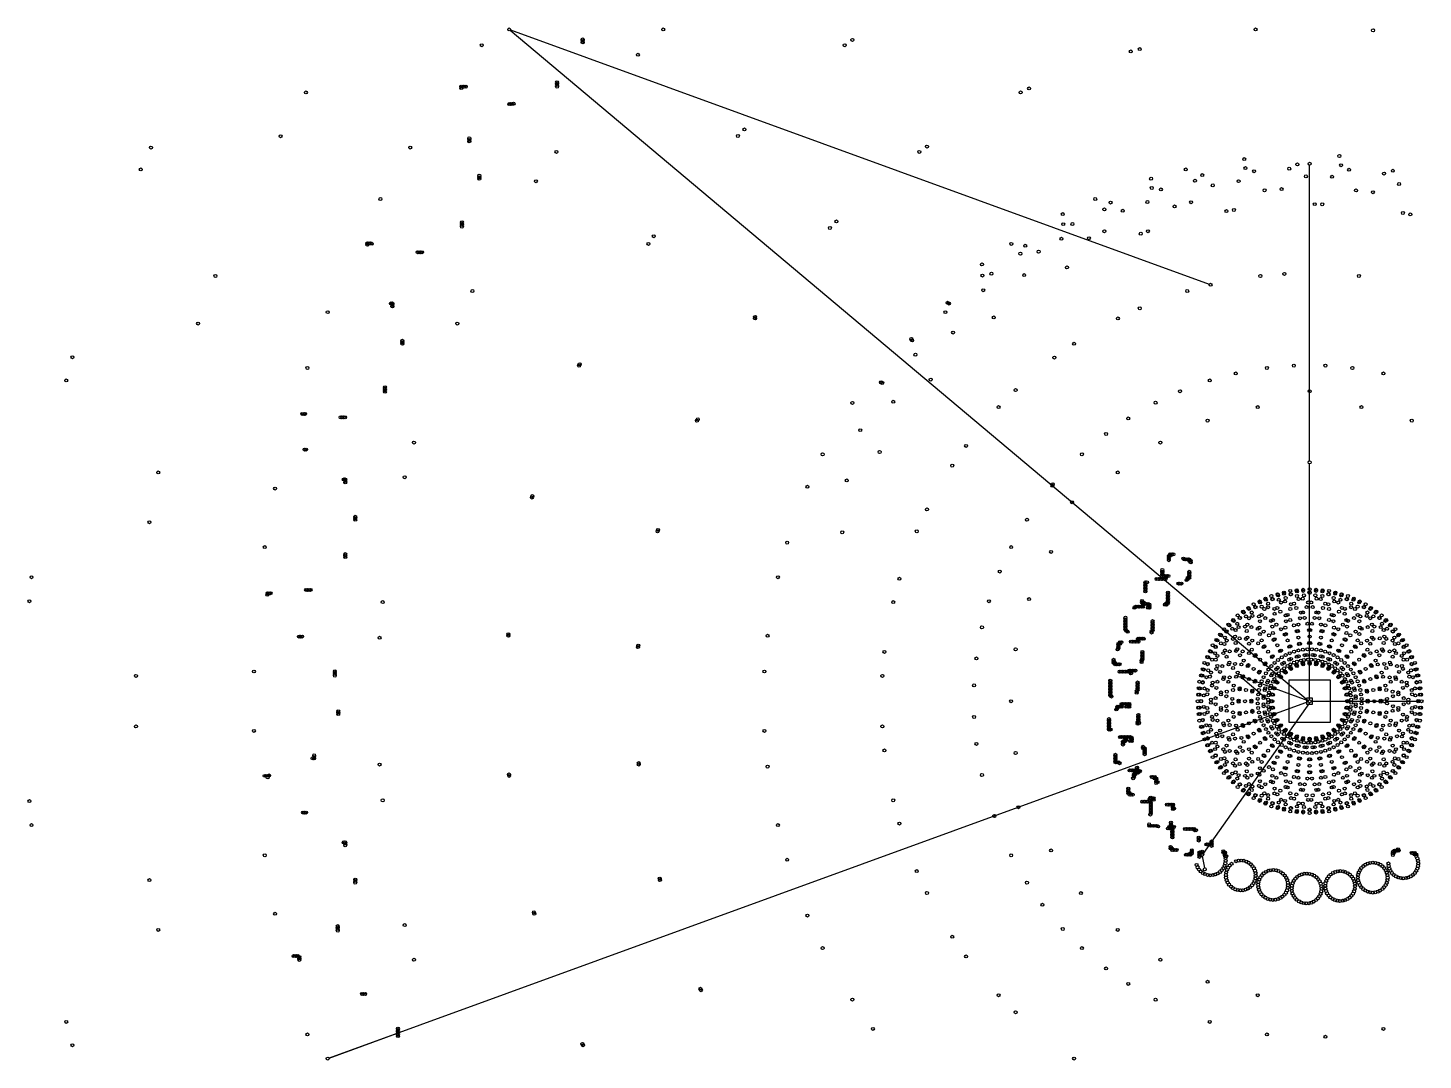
# Model space of a CAD drawing. Header units: millimetres. Extents: x -859 to 784, y -859 to 859.
# Drawn here: x -859 to 76, y -240 to 451 of the extents above; entities that cross this region are included whole.
import ezdxf

# ---------------------------------------------------------------- set-up
doc = ezdxf.new("R2010")
doc.units = ezdxf.units.MM
doc.layers.add('Robot', color=1, linetype='Continuous', lineweight=30)
doc.layers.add('WorkingSpace', color=5, linetype='Continuous')

msp = doc.modelspace()

# ---------------------------------------------------------------- linework, layer by layer
at = {"layer": 'Robot'}
for p, q in [((-0.94, 0.34), (-535.47, 449.31)), ((-535.29, 449.61), (-67.32, 279.28)), ((0, 161), (0, 359)), ((0, 1), (0, 159)), ((-46.22, 16.46), (-28.6, 1.67)), ((-0.94, 0.34), (-46.04, 16.76)), ((1, 0), (49, 0)), ((51, 0), (74, 0)), ((-0.94, -0.34), (-656.85, -239.07)), ((0, -1), (-71.41, -101.99)), ((-71.98, -103.8), (-70.42, -111.67)), ((-656.85, -239.07), (-611.74, -222.66))]:
    msp.add_line(p, q, dxfattribs=at)
for points in [[(14, 14), (-14, 14), (-14, -14), (14, -14)], [(14, 14), (-14, 14), (-14, -14), (14, -14)], [(2, 2), (-2, 2), (-2, -2), (2, -2)], [(2, 2), (-2, 2), (-2, -2), (2, -2)], [(2, 2), (-2, 2), (-2, -2), (2, -2)], [(2, 2), (-2, 2), (-2, -2), (2, -2)]]:
    msp.add_lwpolyline(points, close=True, dxfattribs=at)
for centre in [(-536.23, 449.95), (0, 360), (-66.38, 278.94), (0, 160), (-46.98, 17.1), (-27.83, 1.03), (0, 0), (0, 0), (0, 0), (0, 0), (0, 0), (0, 0), (50, 0), (75, 0), (-71.98, -102.8), (-70.25, -112.65), (-610.8, -222.31), (-657.78, -239.41)]:
    msp.add_circle(centre, 1, dxfattribs=at)
at = {"layer": 'WorkingSpace'}
for centre in [(-433.01, 450), (-36.23, 449.95), (42.45, 449.41), (-554.57, 439.37), (-486.99, 443.27), (-486.99, 442.27), (-486.99, 441.27), (-311.46, 439.37), (-306.34, 442.95), (-450, 433.01), (-119.85, 435.21), (-113.81, 436.82), (-568.37, 411.65), (-568.37, 410.65), (-567.37, 411.65), (-566.37, 411.65), (-565.37, 411.65), (-504.09, 414.65), (-504.09, 413.65), (-504.09, 412.65), (-504.09, 411.65), (-187.94, 410.42), (-672.43, 407.78), (-193.6, 407.78), (-536.23, 399.95), (-535.23, 399.95), (-534.23, 399.95), (-533.27, 400.23), (-378.61, 383.02), (-689.37, 378.45), (-562.92, 377), (-562.92, 376), (-562.92, 375), (-383.02, 378.61), (-776.19, 370.85), (-602.54, 370.85), (-504.58, 367.97), (-261.47, 367.97), (-256.35, 371.55), (19.89, 365.22), (-783.01, 356.22), (-83.01, 356.22), (-43.83, 363.13), (-43.01, 357.08), (-37.19, 355.02), (-13.71, 356.69), (-8.24, 359.57), (21.07, 359.04), (26.44, 355.98), (55.73, 355.32), (-556.22, 352), (-556.22, 351), (-556.22, 350), (-518.36, 348.29), (-106.22, 350), (-76.83, 348.59), (-71.95, 352.39), (-64.88, 345.53), (-47.56, 348.34), (-2.5, 351.56), (15.04, 351.25), (49.84, 353.46), (59.96, 346.42), (-622.44, 336.39), (-143.61, 336.39), (-105.73, 343.77), (-99.63, 342.77), (-30.18, 342.22), (-18.83, 343.03), (31.07, 342.14), (42.37, 340.93), (-165.38, 326.24), (-137.5, 329.41), (-133.38, 334.02), (-125.2, 328.53), (-108.65, 334.36), (-90.46, 331.43), (-79.44, 334.24), (-55.74, 328.25), (-50.77, 329.05), (3.43, 332.93), (8.46, 332.84), (62.48, 327.03), (-567.92, 320.86), (-567.92, 319.86), (-567.92, 318.86), (-567.92, 317.86), (-321.39, 316.98), (-316.98, 321.39), (-165.09, 319.53), (-158.91, 319.64), (67.42, 326.05), (-439.37, 311.46), (-166.29, 309.76), (-147.87, 310.1), (-137.52, 314.82), (-113.14, 313.14), (-108.39, 314.81), (-631.22, 306.7), (-631.22, 305.7), (-630.22, 306.7), (-629.22, 306.7), (-628.26, 306.42), (-597.54, 300.76), (-596.54, 300.76), (-595.54, 300.76), (-594.54, 300.76), (-442.95, 306.34), (-199.84, 306.34), (-193.8, 299.77), (-190.56, 305.03), (-181.54, 301.08), (-219.52, 292.56), (-162.56, 290.56), (-733.02, 284.82), (-219.2, 285.14), (-213.14, 286.34), (-191.24, 285.4), (-33.02, 284.82), (-16.94, 286.23), (33.02, 284.82), (-560.81, 274.76), (-218.65, 275.31), (-81.98, 274.76), (-66.38, 278.94), (-615.48, 266.41), (-614.48, 266.41), (-614.48, 265.41), (-614.48, 264.41), (-242.54, 266.88), (-241.69, 266.35), (-113.81, 263.18), (-744.61, 252.99), (-657.78, 260.59), (-570.96, 252.99), (-371.55, 257.35), (-371.55, 256.35), (-243.95, 260.59), (-211.57, 257.08), (-128.45, 256.35), (-266.8, 242.58), (-238.87, 246.91), (-607.78, 241.41), (-607.78, 240.41), (-607.78, 239.41), (-266.35, 241.69), (-157.78, 239.41), (-828.79, 230.43), (-489.41, 224.77), (-488.99, 225.68), (-264.06, 232.11), (-171.01, 230.15), (-10.59, 224.77), (10.59, 224.77), (-832.97, 214.84), (-671.39, 223.2), (-253.86, 215.43), (-66.93, 214.84), (-49.46, 219.52), (-28.61, 223.2), (28.61, 223.2), (49.46, 219.52), (-619.48, 210.27), (-619.48, 209.27), (-619.48, 208.27), (-619.48, 207.27), (-287.23, 213.59), (-286.34, 213.14), (-196.96, 208.38), (-86.82, 207.6), (0, 207.6), (-306.34, 199.84), (-278.92, 200.58), (-208.38, 196.96), (-103.22, 199.95), (-34.73, 196.96), (34.73, 196.96), (-674.89, 192.43), (-673.89, 192.43), (-672.89, 192.43), (-649.1, 190.17), (-648.1, 190.17), (-647.1, 190.17), (-646.1, 190.17), (-410.42, 187.94), (-409.9, 188.79), (-121.55, 189.37), (-68.4, 187.94), (68.4, 187.94), (-301.08, 181.54), (-136.37, 178.99), (-673.26, 168.54), (-672.26, 168.54), (-600, 173.21), (-230.15, 171.01), (-100, 173.21), (-326.24, 165.38), (-288.07, 166.94), (-152.59, 165.38), (-771.35, 153.21), (-647.06, 148.55), (-646.06, 148.55), (-606.22, 150), (-239.41, 157.78), (-128.56, 153.21), (-693.04, 142.4), (-646.06, 147.55), (-646.06, 146.55), (-336.39, 143.61), (-310.1, 147.87), (-172.33, 144.3), (-172.13, 145.28), (-521.01, 136.37), (-520.75, 137.34), (-159.15, 133.23), (-639.37, 123.55), (-639.37, 122.55), (-639.37, 121.55), (-256.35, 128.45), (-189.37, 121.55), (-777.23, 119.85), (-436.82, 113.81), (-436.46, 114.74), (-313.14, 113.14), (-263.18, 113.81), (-699.95, 103.22), (-350, 106.22), (-199.95, 103.22), (-646.06, 98.55), (-646.06, 97.55), (-646.06, 96.55), (-173.21, 100), (-94.33, 97.4), (-94.33, 96.4), (-94.33, 95.4), (-94.33, 94.4), (-93.33, 98.4), (-93.33, 97.4), (-92.33, 98.4), (-91.33, 98.4), (-84.53, 95.5), (-83.68, 94.97), (-82.68, 94.97), (-81.68, 94.97), (-80.68, 94.97), (-80.68, 93.97), (-79.68, 93.97), (-79.68, 92.97), (-207.6, 86.82), (-98.7, 87.87), (-98.7, 86.87), (-98.7, 85.87), (-98.7, 84.87), (-98.7, 83.87), (-97.7, 83.87), (-96.7, 83.87), (-95.7, 83.87), (-94.7, 83.87), (-80.67, 86.67), (-80.67, 85.67), (-80.67, 84.67), (-80.67, 83.67), (-856.22, 83.01), (-672.26, 74.57), (-671.26, 74.57), (-670.26, 74.57), (-669.26, 74.57), (-356.22, 83.01), (-274.76, 81.98), (-109.98, 79.58), (-109.98, 78.58), (-109.98, 77.58), (-109.98, 76.58), (-109.98, 75.58), (-109.98, 74.58), (-108.98, 79.58), (-102.55, 81.88), (-101.55, 81.88), (-100.55, 81.88), (-99.55, 81.88), (-98.55, 81.88), (-97.55, 81.88), (-96.55, 82.88), (-96.55, 81.88), (-87.87, 78.78), (-86.87, 78.78), (-85.87, 78.78), (-82.49, 81.1), (-81.67, 82.67), (-81.67, 81.67), (-81.67, 81.67), (-80.67, 82.67), (-13.02, 73.86), (-8.68, 74.24), (-4.34, 74.62), (-4.34, 74.62), (-4.34, 73.86), (0, 75), (0, 75), (4.34, 74.62), (4.34, 74.62), (4.34, 73.86), (4.34, 73.86), (8.68, 74.24), (8.68, 74.24), (13.02, 73.86), (13.02, 73.86), (-857.62, 66.93), (-698.13, 71.32), (-698.05, 72.31), (-697.05, 72.31), (-696.05, 72.31), (-620.96, 66.38), (-278.94, 66.38), (-214.84, 66.93), (-187.94, 68.4), (-112.23, 67.15), (-112.23, 66.15), (-111.23, 66.15), (-111.23, 65.15), (-110.23, 65.15), (-109.98, 73.58), (-109.23, 65.15), (-108.23, 65.15), (-107.38, 64.62), (-96.97, 64.64), (-95.97, 65.64), (-95.97, 64.64), (-95.97, 64.64), (-94.97, 72.73), (-94.97, 71.73), (-94.97, 70.73), (-94.97, 69.73), (-94.97, 68.73), (-94.97, 67.73), (-94.97, 66.73), (-94.97, 65.73), (-94.97, 65.73), (-37.5, 64.95), (-33.55, 66.79), (-33.17, 66.14), (-29.6, 68.64), (-29.34, 67.92), (-27.83, 65.31), (-25.65, 70.48), (-25, 68.3), (-24.75, 68.39), (-21.44, 71.6), (-21.18, 70.89), (-20.66, 67.92), (-19.15, 66.07), (-19.15, 66.07), (-17.23, 72.73), (-17.1, 71.98), (-16.45, 66.79), (-16.07, 69.15), (-16.07, 69.15), (-12.76, 71.6), (-12.5, 71.65), (-12.5, 71.65), (-12.5, 64.95), (-10.47, 65.31), (-10.47, 65.31), (-8.55, 73.49), (-8.55, 73.49), (-8.55, 70.48), (-7.39, 68.39), (-7.39, 68.39), (-4.6, 68.64), (-3.82, 70.89), (-3.82, 70.89), (-1.03, 66.14), (-0.13, 72.73), (0.13, 72.73), (0.13, 72.73), (1.03, 66.14), (1.03, 66.14), (3.82, 70.89), (4.6, 68.64), (4.6, 68.64), (7.39, 68.39), (8.55, 73.49), (8.55, 73.49), (8.55, 70.48), (8.55, 70.48), (10.47, 65.31), (12.5, 71.65), (12.5, 71.65), (12.5, 64.95), (12.5, 64.95), (12.76, 71.6), (12.76, 71.6), (16.07, 69.15), (16.07, 69.15), (16.45, 66.79), (16.45, 66.79), (17.1, 71.98), (17.1, 71.98), (17.23, 72.73), (17.23, 72.73), (19.15, 66.07), (19.15, 66.07), (20.66, 67.92), (20.66, 67.92), (21.18, 70.89), (21.18, 70.89), (21.44, 71.6), (21.44, 71.6), (24.75, 68.39), (24.75, 68.39), (25, 68.3), (25, 68.3), (25.65, 70.48), (25.65, 70.48), (27.83, 65.31), (27.83, 65.31), (29.34, 67.92), (29.34, 67.92), (29.6, 68.64), (29.6, 68.64), (33.17, 66.14), (33.17, 66.14), (33.55, 66.79), (33.55, 66.79), (37.5, 64.95), (37.5, 64.95), (-123.42, 55.92), (-117.39, 62.55), (-116.68, 63.25), (-115.68, 63.25), (-114.68, 63.25), (-113.68, 63.25), (-112.68, 63.25), (-111.68, 64.25), (-111.68, 63.25), (-108.38, 62.62), (-107.38, 63.62), (-107.38, 62.62), (-48.21, 57.45), (-46.85, 55.63), (-46.65, 55.8), (-44.64, 59.95), (-44.15, 59.37), (-42.64, 56.76), (-41.07, 62.45), (-40.69, 61.79), (-40.59, 55.54), (-38.75, 59.48), (-38.3, 57.14), (-36.48, 62.92), (-36.25, 63.05), (-33.96, 56.76), (-32.17, 57.79), (-32.14, 63.3), (-30.33, 61.74), (-29.75, 55.63), (-27.8, 62.92), (-23.59, 61.79), (-23.49, 58.55), (-23.49, 58.55), (-21.65, 62.5), (-21.65, 62.5), (-19.64, 59.95), (-16.07, 57.45), (-14.81, 57.79), (-14.81, 57.79), (-12.97, 61.74), (-12.97, 61.74), (-8.93, 62.45), (-6.39, 55.54), (-6.39, 55.54), (-5.85, 59.37), (-4.55, 59.48), (-4.55, 59.48), (-3.35, 55.8), (-2.05, 63.05), (-2.05, 63.05), (2.05, 63.05), (3.35, 55.8), (3.35, 55.8), (4.55, 59.48), (5.85, 59.37), (5.85, 59.37), (6.39, 55.54), (8.93, 62.45), (8.93, 62.45), (12.97, 61.74), (14.81, 57.79), (16.07, 57.45), (16.07, 57.45), (19.64, 59.95), (19.64, 59.95), (21.65, 62.5), (21.65, 62.5), (23.49, 58.55), (23.49, 58.55), (23.59, 61.79), (23.59, 61.79), (27.8, 62.92), (27.8, 62.92), (29.75, 55.63), (29.75, 55.63), (30.33, 61.74), (30.33, 61.74), (32.14, 63.3), (32.14, 63.3), (32.17, 57.79), (32.17, 57.79), (33.96, 56.76), (33.96, 56.76), (36.25, 63.05), (36.25, 63.05), (36.48, 62.92), (36.48, 62.92), (38.3, 57.14), (38.3, 57.14), (38.75, 59.48), (38.75, 59.48), (40.59, 55.54), (40.59, 55.54), (40.69, 61.79), (40.69, 61.79), (41.07, 62.45), (41.07, 62.45), (42.64, 56.76), (42.64, 56.76), (44.15, 59.37), (44.15, 59.37), (44.64, 59.95), (44.64, 59.95), (46.65, 55.8), (46.65, 55.8), (46.85, 55.63), (46.85, 55.63), (48.21, 57.45), (48.21, 57.45), (-219.52, 49.46), (-123.42, 54.92), (-123.42, 53.92), (-123.42, 52.92), (-123.42, 51.92), (-123.42, 50.92), (-123.42, 49.92), (-123.42, 48.92), (-123.42, 47.92), (-122.73, 47.2), (-121.97, 46.55), (-105.91, 46.96), (-105.91, 45.96), (-105.2, 53.67), (-105.2, 52.67), (-105.2, 51.67), (-105.2, 50.67), (-105.2, 49.67), (-105.2, 48.67), (-105.2, 47.67), (-105.2, 47.67), (-57.45, 48.21), (-55.8, 46.65), (-55.63, 46.85), (-54.37, 51.29), (-53.79, 50.8), (-51.85, 48.49), (-51.29, 54.37), (-50.8, 53.79), (-49.62, 47.64), (-48.49, 51.85), (-47.64, 49.62), (-43.3, 50), (-42.1, 46.98), (-41.72, 51.33), (-38.96, 49.62), (-34.75, 48.49), (-33.68, 49.24), (-33.3, 53.58), (-30.8, 46.65), (-25.8, 53.79), (-25, 50), (-25, 50), (-24.62, 54.34), (-24.62, 54.34), (-22.23, 51.29), (-19.15, 48.21), (-16.32, 49.24), (-15.94, 53.58), (-15.94, 53.58), (-12.99, 54.37), (-10.49, 50.8), (-8.65, 46.85), (-7.9, 46.98), (-7.52, 51.33), (-1.51, 51.85), (-0.38, 47.64), (0.38, 47.64), (1.51, 51.85), (7.52, 51.33), (7.9, 46.98), (8.65, 46.85), (10.49, 50.8), (12.99, 54.37), (12.99, 54.37), (15.94, 53.58), (16.32, 49.24), (19.15, 48.21), (22.23, 51.29), (22.23, 51.29), (24.62, 54.34), (24.62, 54.34), (25, 50), (25, 50), (25.8, 53.79), (25.8, 53.79), (30.8, 46.65), (30.8, 46.65), (33.3, 53.58), (33.3, 53.58), (33.68, 49.24), (33.68, 49.24), (34.75, 48.49), (34.75, 48.49), (38.96, 49.62), (38.96, 49.62), (41.72, 51.33), (41.72, 51.33), (42.1, 46.98), (42.1, 46.98), (43.3, 50), (43.3, 50), (47.64, 49.62), (47.64, 49.62), (48.49, 51.85), (48.49, 51.85), (49.62, 47.64), (49.62, 47.64), (50.8, 53.79), (50.8, 53.79), (51.29, 54.37), (51.29, 54.37), (51.85, 48.49), (51.85, 48.49), (53.79, 50.8), (53.79, 50.8), (54.37, 51.29), (54.37, 51.29), (55.63, 46.85), (55.63, 46.85), (55.8, 46.65), (55.8, 46.65), (57.45, 48.21), (57.45, 48.21), (-677, 43.3), (-676, 43.3), (-675, 43.3), (-623.06, 42.45), (-536.78, 43.83), (-536.69, 44.82), (-449.75, 37.21), (-363.13, 43.83), (-128.11, 38.49), (-128.11, 37.49), (-128.11, 36.49), (-127.11, 39.49), (-127.11, 38.49), (-126.11, 39.49), (-119.75, 39.88), (-118.75, 39.88), (-117.75, 39.88), (-116.75, 39.88), (-115.75, 39.88), (-115.08, 41.82), (-114.75, 40.88), (-114.75, 39.88), (-114.08, 41.82), (-113.08, 41.82), (-112.08, 41.82), (-111.08, 41.82), (-64.95, 37.5), (-62.92, 36.48), (-62.45, 41.07), (-61.79, 40.69), (-59.95, 44.64), (-59.48, 38.75), (-59.37, 44.15), (-57.14, 38.3), (-56.76, 42.64), (-55.54, 40.59), (-51.33, 41.72), (-50, 43.3), (-49.62, 38.96), (-46.98, 42.1), (-42.64, 41.72), (-41.72, 42.64), (-40.59, 38.43), (-38.43, 40.59), (-34.48, 38.75), (-33.3, 44.9), (-32.17, 40.69), (-30.33, 36.74), (-27.23, 44.15), (-24.62, 45.66), (-24.15, 41.07), (-23.49, 41.45), (-21.65, 37.5), (-21.65, 37.5), (-16.65, 44.64), (-15.94, 44.9), (-14.81, 40.69), (-14.81, 40.69), (-13.68, 36.48), (-12.97, 36.74), (-7.52, 42.64), (-7.52, 42.64), (-7.14, 38.3), (-6.39, 38.43), (-0.38, 38.96), (0, 43.3), (0, 43.3), (0.38, 38.96), (6.39, 38.43), (7.14, 38.3), (7.52, 42.64), (7.52, 42.64), (12.97, 36.74), (13.68, 36.48), (14.81, 40.69), (14.81, 40.69), (15.94, 44.9), (16.65, 44.64), (21.65, 37.5), (21.65, 37.5), (23.49, 41.45), (24.15, 41.07), (24.62, 45.66), (27.23, 44.15), (30.33, 36.74), (32.17, 40.69), (33.3, 44.9), (33.3, 44.9), (34.48, 38.75), (38.43, 40.59), (38.43, 40.59), (40.59, 38.43), (40.59, 38.43), (41.72, 42.64), (41.72, 42.64), (42.64, 41.72), (42.64, 41.72), (46.98, 42.1), (46.98, 42.1), (49.62, 38.96), (49.62, 38.96), (50, 43.3), (50, 43.3), (51.33, 41.72), (51.33, 41.72), (55.54, 40.59), (55.54, 40.59), (56.76, 42.64), (56.76, 42.64), (57.14, 38.3), (57.14, 38.3), (59.37, 44.15), (59.37, 44.15), (59.48, 38.75), (59.48, 38.75), (59.95, 44.64), (59.95, 44.64), (61.79, 40.69), (61.79, 40.69), (62.45, 41.07), (62.45, 41.07), (62.92, 36.48), (62.92, 36.48), (64.95, 37.5), (64.95, 37.5), (-449.95, 36.23), (-284.82, 33.02), (-223.2, 28.61), (-196.96, 34.73), (-131.35, 27.75), (-128.62, 34.63), (-128.11, 35.49), (-112.57, 27.21), (-112.04, 33.06), (-112.04, 32.06), (-112.04, 31.06), (-112.04, 30.06), (-112.04, 29.06), (-112.04, 28.06), (-112.04, 28.06), (-68.64, 29.6), (-67.92, 29.34), (-66.79, 33.55), (-66.14, 33.17), (-65.31, 27.83), (-63.3, 32.14), (-63.05, 36.25), (-62.92, 27.8), (-61.74, 30.33), (-57.79, 32.17), (-56.76, 33.96), (-55.63, 29.75), (-53.58, 33.3), (-49.24, 33.68), (-48.49, 34.75), (-46.65, 30.8), (-44.9, 33.3), (-44.15, 27.23), (-40.69, 32.17), (-38.75, 34.48), (-36.74, 30.33), (-36.25, 30.91), (-33.17, 27.83), (-33.17, 27.83), (-30.91, 36.25), (-27.83, 33.17), (-27.83, 33.17), (-25.33, 29.6), (-24.75, 30.09), (-21.18, 27.59), (-19.81, 33.55), (-19.15, 33.93), (-18.68, 29.34), (-16.07, 30.85), (-13.68, 27.8), (-13.3, 32.14), (-12.5, 28.35), (-10.47, 33.17), (-8.65, 29.75), (-7.52, 33.96), (-7.39, 30.09), (-5.85, 27.23), (-4.55, 34.48), (-3.82, 27.59), (-3.35, 30.8), (-2.05, 30.91), (-1.51, 34.75), (-1.03, 27.83), (1.03, 27.83), (1.51, 34.75), (2.05, 30.91), (3.35, 30.8), (3.82, 27.59), (4.55, 34.48), (5.85, 27.23), (7.39, 30.09), (7.52, 33.96), (8.65, 29.75), (10.47, 33.17), (12.5, 28.35), (13.3, 32.14), (13.68, 27.8), (16.07, 30.85), (18.68, 29.34), (19.15, 33.93), (19.81, 33.55), (21.18, 27.59), (24.75, 30.09), (25.33, 29.6), (27.83, 33.17), (27.83, 33.17), (30.91, 36.25), (33.17, 27.83), (33.17, 27.83), (36.25, 30.91), (36.74, 30.33), (38.75, 34.48), (40.69, 32.17), (44.15, 27.23), (44.9, 33.3), (44.9, 33.3), (46.65, 30.8), (46.65, 30.8), (48.49, 34.75), (48.49, 34.75), (49.24, 33.68), (49.24, 33.68), (53.58, 33.3), (53.58, 33.3), (55.63, 29.75), (55.63, 29.75), (56.76, 33.96), (56.76, 33.96), (57.79, 32.17), (57.79, 32.17), (61.74, 30.33), (61.74, 30.33), (62.92, 27.8), (62.92, 27.8), (63.05, 36.25), (63.05, 36.25), (63.3, 32.14), (63.3, 32.14), (65.31, 27.83), (65.31, 27.83), (66.14, 33.17), (66.14, 33.17), (66.79, 33.55), (66.79, 33.55), (67.92, 29.34), (67.92, 29.34), (68.64, 29.6), (68.64, 29.6), (-707.24, 19.89), (-653.02, 20.1), (-653.02, 19.1), (-653.02, 18.1), (-365.22, 19.89), (-131.35, 26.75), (-131.35, 25.75), (-130.35, 25.75), (-130.35, 24.75), (-129.35, 24.75), (-128.35, 24.75), (-127.35, 24.75), (-127.3, 19.75), (-126.3, 19.75), (-125.3, 19.75), (-124.3, 19.75), (-123.3, 19.75), (-122.3, 19.75), (-121.3, 19.75), (-120.7, 20.55), (-119.7, 20.55), (-119.7, 19.55), (-119.7, 18.55), (-118.7, 20.55), (-117.7, 20.55), (-116.7, 20.55), (-112.57, 26.21), (-71.6, 21.44), (-70.89, 21.18), (-70.48, 25.65), (-68.39, 24.75), (-68.3, 25), (-67.92, 20.66), (-66.07, 19.15), (-66.07, 19.15), (-62.5, 21.65), (-62.5, 21.65), (-61.79, 23.59), (-59.95, 19.64), (-58.55, 23.49), (-58.55, 23.49), (-54.34, 24.62), (-54.34, 24.62), (-53.79, 25.8), (-51.29, 22.23), (-50, 25), (-50, 25), (-48.21, 19.15), (-45.66, 24.62), (-45.66, 24.62), (-41.45, 23.49), (-41.45, 23.49), (-41.07, 24.15), (-37.5, 21.65), (-37.5, 21.65), (-37.5, 21.65), (-33.93, 19.15), (-33.93, 19.15), (-33.55, 19.81), (-30.09, 24.75), (-29.6, 25.33), (-29.34, 18.68), (-27.59, 21.18), (-25.65, 23.49), (-25, 18.3), (-23.49, 25.65), (-22.36, 21.44), (-21.44, 22.36), (-20.66, 18.68), (-18.68, 20.66), (-18.3, 25), (-17.23, 25.75), (-17.1, 21.98), (-16.65, 19.64), (-16.45, 19.81), (-16.07, 19.15), (-16.07, 19.15), (-14.81, 23.59), (-13.02, 24.62), (-12.99, 22.23), (-12.76, 22.36), (-12.5, 21.65), (-12.5, 21.65), (-10.49, 25.8), (-8.93, 24.15), (-8.68, 24.24), (-8.55, 26.51), (-8.55, 23.49), (-8.55, 23.49), (-4.6, 25.33), (-4.34, 25.38), (-4.34, 24.62), (-4.34, 24.62), (-0.13, 25.75), (0, 25), (0, 25), (0.13, 25.75), (4.34, 25.38), (4.34, 24.62), (4.34, 24.62), (4.6, 25.33), (8.55, 26.51), (8.55, 23.49), (8.55, 23.49), (8.68, 24.24), (8.93, 24.15), (10.49, 25.8), (12.5, 21.65), (12.5, 21.65), (12.76, 22.36), (12.99, 22.23), (13.02, 24.62), (14.81, 23.59), (16.07, 19.15), (16.07, 19.15), (16.45, 19.81), (16.65, 19.64), (17.1, 21.98), (17.23, 25.75), (18.3, 25), (18.68, 20.66), (20.66, 18.68), (21.44, 22.36), (22.36, 21.44), (23.49, 25.65), (25, 18.3), (25.65, 23.49), (27.59, 21.18), (29.34, 18.68), (29.6, 25.33), (30.09, 24.75), (33.55, 19.81), (33.93, 19.15), (37.5, 21.65), (37.5, 21.65), (41.07, 24.15), (41.45, 23.49), (45.66, 24.62), (48.21, 19.15), (50, 25), (50, 25), (51.29, 22.23), (51.29, 22.23), (53.79, 25.8), (53.79, 25.8), (54.34, 24.62), (54.34, 24.62), (58.55, 23.49), (58.55, 23.49), (59.95, 19.64), (59.95, 19.64), (61.79, 23.59), (61.79, 23.59), (62.5, 21.65), (62.5, 21.65), (66.07, 19.15), (66.07, 19.15), (67.92, 20.66), (67.92, 20.66), (68.3, 25), (68.3, 25), (68.39, 24.75), (68.39, 24.75), (70.48, 25.65), (70.48, 25.65), (70.89, 21.18), (70.89, 21.18), (71.6, 21.44), (71.6, 21.44), (-786.23, 16.94), (-653.02, 17.1), (-286.23, 16.94), (-224.77, 10.59), (-133.55, 13.76), (-133.55, 12.76), (-133.55, 11.76), (-133.55, 10.76), (-133.55, 9.76), (-133.55, 8.76), (-115.25, 12.55), (-115.25, 11.55), (-115.25, 10.55), (-115.25, 9.55), (-115.25, 8.55), (-74.24, 8.68), (-73.86, 13.02), (-73.49, 8.55), (-73.49, 8.55), (-72.73, 17.23), (-71.98, 17.1), (-71.65, 12.5), (-71.65, 12.5), (-71.6, 12.76), (-70.48, 8.55), (-69.15, 16.07), (-69.15, 16.07), (-66.79, 16.45), (-65.31, 10.47), (-64.95, 12.5), (-62.45, 8.93), (-61.74, 12.97), (-57.79, 14.81), (-57.45, 16.07), (-54.37, 12.99), (-53.58, 15.94), (-50.8, 10.49), (-49.24, 16.32), (-46.85, 8.65), (-44.9, 15.94), (-44.64, 16.65), (-40.69, 14.81), (-40.69, 14.81), (-36.74, 12.97), (-36.48, 13.68), (-33.17, 10.47), (-32.14, 13.3), (-30.85, 16.07), (-30.85, 16.07), (-29.75, 8.65), (-28.35, 12.5), (-28.35, 12.5), (-27.8, 13.68), (-26.51, 8.55), (-26.51, 8.55), (-25.8, 10.49), (-25.75, 17.23), (-24.62, 13.02), (-24.24, 8.68), (-24.15, 8.93), (-23.59, 14.81), (-23.49, 8.55), (-23.49, 8.55), (-22.36, 12.76), (-22.23, 12.99), (-21.98, 17.1), (-21.65, 12.5), (-21.65, 12.5), (-19.81, 16.45), (-19.64, 16.65), (-19.15, 16.07), (-19.15, 16.07), (19.15, 16.07), (19.15, 16.07), (19.64, 16.65), (19.81, 16.45), (21.65, 12.5), (21.65, 12.5), (21.98, 17.1), (22.23, 12.99), (22.36, 12.76), (23.49, 8.55), (23.49, 8.55), (23.59, 14.81), (24.15, 8.93), (24.24, 8.68), (24.62, 13.02), (25.75, 17.23), (25.8, 10.49), (26.51, 8.55), (27.8, 13.68), (28.35, 12.5), (29.75, 8.65), (30.85, 16.07), (32.14, 13.3), (33.17, 10.47), (36.48, 13.68), (36.74, 12.97), (40.69, 14.81), (40.69, 14.81), (44.64, 16.65), (44.9, 15.94), (46.85, 8.65), (49.24, 16.32), (50.8, 10.49), (53.58, 15.94), (53.58, 15.94), (54.37, 12.99), (54.37, 12.99), (57.45, 16.07), (57.45, 16.07), (57.79, 14.81), (57.79, 14.81), (61.74, 12.97), (61.74, 12.97), (62.45, 8.93), (62.45, 8.93), (64.95, 12.5), (64.95, 12.5), (65.31, 10.47), (65.31, 10.47), (66.79, 16.45), (66.79, 16.45), (69.15, 16.07), (69.15, 16.07), (70.48, 8.55), (70.48, 8.55), (71.6, 12.76), (71.6, 12.76), (71.65, 12.5), (71.65, 12.5), (71.98, 17.1), (71.98, 17.1), (72.73, 17.23), (72.73, 17.23), (73.49, 8.55), (73.49, 8.55), (73.86, 13.02), (73.86, 13.02), (74.24, 8.68), (74.24, 8.68), (-200, 0), (-133.55, 7.76), (-133.55, 6.76), (-133.55, 5.76), (-133.55, 4.76), (-133.55, 3.76), (-132.8, 3.1), (-115.77, 6.7), (-115.77, 5.7), (-115.77, 5.7), (-115.25, 7.55), (-115.25, 7.55), (-75, 0), (-75, 0), (-74.62, 4.34), (-74.62, 4.34), (-73.86, 4.34), (-72.73, 0.13), (-72.73, -0.13), (-70.89, 3.82), (-68.64, 4.6), (-68.39, 7.39), (-66.14, 1.03), (-63.05, 2.05), (-59.48, 4.55), (-59.37, 5.85), (-55.8, 3.35), (-55.54, 6.39), (-51.85, 1.51), (-51.33, 7.52), (-47.64, 0.38), (-47.64, -0.38), (-46.98, 7.9), (-43.3, 0), (-43.3, 0), (-42.64, 7.52), (-42.64, 7.52), (-38.96, 0.38), (-38.96, -0.38), (-38.43, 6.39), (-38.3, 7.14), (-34.75, 1.51), (-34.48, 4.55), (-33.96, 7.52), (-30.91, 2.05), (-30.8, 3.35), (-30.09, 7.39), (-27.83, 1.03), (-27.59, 3.82), (-27.23, 5.85), (-25.75, 0.13), (-25.75, -0.13), (-25.38, 4.34), (-25.38, 4.34), (-25.33, 4.6), (-25, 0), (-25, 0), (-25, 0), (-25, 0), (-24.62, 4.34), (-24.62, 4.34), (24.62, 4.34), (24.62, 4.34), (25, 0), (25, 0), (25.33, 4.6), (25.38, 4.34), (25.75, 0.13), (25.75, -0.13), (27.23, 5.85), (27.59, 3.82), (27.83, 1.03), (30.09, 7.39), (30.8, 3.35), (30.91, 2.05), (33.96, 7.52), (34.48, 4.55), (34.75, 1.51), (38.3, 7.14), (38.43, 6.39), (38.96, 0.38), (38.96, -0.38), (42.64, 7.52), (42.64, 7.52), (43.3, 0), (43.3, 0), (46.98, 7.9), (47.64, 0.38), (47.64, -0.38), (51.33, 7.52), (51.85, 1.51), (55.54, 6.39), (55.54, 6.39), (55.8, 3.35), (55.8, 3.35), (59.37, 5.85), (59.37, 5.85), (59.48, 4.55), (59.48, 4.55), (63.05, 2.05), (63.05, 2.05), (66.14, 1.03), (66.14, 1.03), (68.39, 7.39), (68.39, 7.39), (68.64, 4.6), (68.64, 4.6), (70.89, 3.82), (70.89, 3.82), (72.73, 0.13), (72.73, 0.13), (72.73, -0.13), (72.73, -0.13), (73.86, 4.34), (73.86, 4.34), (74.62, 4.34), (74.62, 4.34), (75, 0), (75, 0), (-650.76, -6.68), (-650.76, -7.68), (-650.76, -8.68), (-129.55, -5.52), (-128.89, -3.77), (-128.89, -4.77), (-127.89, -3.77), (-126.89, -3.77), (-125.89, -1.77), (-125.89, -2.77), (-125.89, -3.77), (-124.89, -1.77), (-123.89, -1.77), (-122.89, -1.77), (-122.89, -3.77), (-121.89, -1.77), (-121.89, -3.77), (-120.89, -1.77), (-120.89, -2.77), (-120.89, -3.77), (-114.74, -9.2), (-114.74, -10.2), (-74.62, -4.34), (-74.62, -4.34), (-74.24, -8.68), (-73.86, -4.34), (-73.49, -8.55), (-73.49, -8.55), (-70.89, -3.82), (-70.48, -8.55), (-68.64, -4.6), (-68.39, -7.39), (-66.14, -1.03), (-63.05, -2.05), (-62.45, -8.93), (-59.48, -4.55), (-59.37, -5.85), (-55.8, -3.35), (-55.54, -6.39), (-51.85, -1.51), (-51.33, -7.52), (-46.98, -7.9), (-46.85, -8.65), (-42.64, -7.52), (-42.64, -7.52), (-38.43, -6.39), (-38.3, -7.14), (-34.75, -1.51), (-34.48, -4.55), (-33.96, -7.52), (-30.91, -2.05), (-30.8, -3.35), (-30.09, -7.39), (-29.75, -8.65), (-27.83, -1.03), (-27.59, -3.82), (-27.23, -5.85), (-26.51, -8.55), (-26.51, -8.55), (-25.38, -4.34), (-25.38, -4.34), (-25.33, -4.6), (-24.62, -4.34), (-24.62, -4.34), (-24.24, -8.68), (-24.15, -8.93), (-23.49, -8.55), (-23.49, -8.55), (23.49, -8.55), (23.49, -8.55), (24.15, -8.93), (24.24, -8.68), (24.62, -4.34), (24.62, -4.34), (25.33, -4.6), (25.38, -4.34), (26.51, -8.55), (27.23, -5.85), (27.59, -3.82), (27.83, -1.03), (29.75, -8.65), (30.09, -7.39), (30.8, -3.35), (30.91, -2.05), (33.96, -7.52), (34.48, -4.55), (34.75, -1.51), (38.3, -7.14), (38.43, -6.39), (42.64, -7.52), (42.64, -7.52), (46.85, -8.65), (46.98, -7.9), (51.33, -7.52), (51.85, -1.51), (55.54, -6.39), (55.54, -6.39), (55.8, -3.35), (55.8, -3.35), (59.37, -5.85), (59.37, -5.85), (59.48, -4.55), (59.48, -4.55), (62.45, -8.93), (62.45, -8.93), (63.05, -2.05), (63.05, -2.05), (66.14, -1.03), (66.14, -1.03), (68.39, -7.39), (68.39, -7.39), (68.64, -4.6), (68.64, -4.6), (70.48, -8.55), (70.48, -8.55), (70.89, -3.82), (70.89, -3.82), (73.49, -8.55), (73.49, -8.55), (73.86, -4.34), (73.86, -4.34), (74.24, -8.68), (74.24, -8.68), (74.62, -4.34), (74.62, -4.34), (-786.23, -16.94), (-286.23, -16.94), (-224.77, -10.59), (-134.4, -12.02), (-134.4, -13.02), (-134.4, -14.02), (-134.4, -15.02), (-134.4, -16.02), (-134.4, -17.02), (-134.4, -18.02), (-134.4, -19.02), (-133.4, -19.02), (-115.18, -14.1), (-115.18, -15.1), (-114.74, -11.2), (-114.74, -12.2), (-114.74, -13.2), (-114.74, -13.2), (-114.31, -14.6), (-73.86, -13.02), (-72.73, -17.23), (-71.98, -17.1), (-71.65, -12.5), (-71.65, -12.5), (-71.6, -12.76), (-69.15, -16.07), (-69.15, -16.07), (-66.79, -16.45), (-66.07, -19.15), (-66.07, -19.15), (-65.31, -10.47), (-64.95, -12.5), (-61.74, -12.97), (-59.95, -19.64), (-57.79, -14.81), (-57.45, -16.07), (-54.37, -12.99), (-53.58, -15.94), (-50.8, -10.49), (-49.24, -16.32), (-48.21, -19.15), (-44.9, -15.94), (-44.64, -16.65), (-40.69, -14.81), (-40.69, -14.81), (-36.74, -12.97), (-36.48, -13.68), (-33.93, -19.15), (-33.93, -19.15), (-33.17, -10.47), (-32.14, -13.3), (-30.85, -16.07), (-30.85, -16.07), (-29.34, -18.68), (-28.35, -12.5), (-28.35, -12.5), (-27.8, -13.68), (-25.8, -10.49), (-25.75, -17.23), (-25, -18.3), (-24.62, -13.02), (-23.59, -14.81), (-22.36, -12.76), (-22.23, -12.99), (-21.98, -17.1), (-21.65, -12.5), (-21.65, -12.5), (-20.66, -18.68), (-19.81, -16.45), (-19.64, -16.65), (-19.15, -16.07), (-19.15, -16.07), (-16.65, -19.64), (-16.07, -19.15), (-16.07, -19.15), (16.07, -19.15), (16.07, -19.15), (16.65, -19.64), (19.15, -16.07), (19.15, -16.07), (19.64, -16.65), (19.81, -16.45), (20.66, -18.68), (21.65, -12.5), (21.65, -12.5), (21.98, -17.1), (22.23, -12.99), (22.36, -12.76), (23.59, -14.81), (24.62, -13.02), (25, -18.3), (25.75, -17.23), (25.8, -10.49), (27.8, -13.68), (28.35, -12.5), (29.34, -18.68), (30.85, -16.07), (32.14, -13.3), (33.17, -10.47), (33.93, -19.15), (36.48, -13.68), (36.74, -12.97), (40.69, -14.81), (40.69, -14.81), (44.64, -16.65), (44.9, -15.94), (48.21, -19.15), (49.24, -16.32), (50.8, -10.49), (53.58, -15.94), (53.58, -15.94), (54.37, -12.99), (54.37, -12.99), (57.45, -16.07), (57.45, -16.07), (57.79, -14.81), (57.79, -14.81), (59.95, -19.64), (59.95, -19.64), (61.74, -12.97), (61.74, -12.97), (64.95, -12.5), (64.95, -12.5), (65.31, -10.47), (65.31, -10.47), (66.07, -19.15), (66.07, -19.15), (66.79, -16.45), (66.79, -16.45), (69.15, -16.07), (69.15, -16.07), (71.6, -12.76), (71.6, -12.76), (71.65, -12.5), (71.65, -12.5), (71.98, -17.1), (71.98, -17.1), (72.73, -17.23), (72.73, -17.23), (73.86, -13.02), (73.86, -13.02), (-707.24, -19.89), (-365.22, -19.89), (-223.2, -28.61), (-127, -24.07), (-126, -24.07), (-125, -24.07), (-125, -27.07), (-125, -28.07), (-124, -24.07), (-124, -26.07), (-124, -27.07), (-123, -24.07), (-123, -25.07), (-123, -26.07), (-122, -24.07), (-121, -24.07), (-120.21, -26.68), (-120, -24.07), (-119.21, -24.68), (-119.21, -25.68), (-119.21, -26.68), (-71.6, -21.44), (-70.89, -21.18), (-70.48, -25.65), (-68.39, -24.75), (-68.3, -25), (-67.92, -20.66), (-65.31, -27.83), (-62.92, -27.8), (-62.5, -21.65), (-62.5, -21.65), (-61.79, -23.59), (-58.55, -23.49), (-58.55, -23.49), (-54.34, -24.62), (-54.34, -24.62), (-53.79, -25.8), (-51.29, -22.23), (-50, -25), (-50, -25), (-45.66, -24.62), (-45.66, -24.62), (-44.15, -27.23), (-41.45, -23.49), (-41.45, -23.49), (-41.07, -24.15), (-37.5, -21.65), (-37.5, -21.65), (-37.5, -21.65), (-33.55, -19.81), (-33.17, -27.83), (-33.17, -27.83), (-30.09, -24.75), (-29.6, -25.33), (-27.59, -21.18), (-25.65, -23.49), (-23.49, -25.65), (-22.36, -21.44), (-21.44, -22.36), (-21.18, -27.59), (-18.68, -20.66), (-18.3, -25), (-17.23, -25.75), (-17.1, -21.98), (-16.45, -19.81), (-14.81, -23.59), (-13.68, -27.8), (-13.02, -24.62), (-12.99, -22.23), (-12.76, -22.36), (-12.5, -21.65), (-12.5, -21.65), (-12.5, -28.35), (-10.49, -25.8), (-8.93, -24.15), (-8.68, -24.24), (-8.55, -23.49), (-8.55, -23.49), (-8.55, -26.51), (-5.85, -27.23), (-4.6, -25.33), (-4.34, -24.62), (-4.34, -24.62), (-4.34, -25.38), (-3.82, -27.59), (-1.03, -27.83), (-0.13, -25.75), (0, -25), (0, -25), (0.13, -25.75), (1.03, -27.83), (3.82, -27.59), (4.34, -24.62), (4.34, -24.62), (4.34, -25.38), (4.6, -25.33), (5.85, -27.23), (8.55, -23.49), (8.55, -23.49), (8.55, -26.51), (8.68, -24.24), (8.93, -24.15), (10.49, -25.8), (12.5, -21.65), (12.5, -21.65), (12.5, -28.35), (12.76, -22.36), (12.99, -22.23), (13.02, -24.62), (13.68, -27.8), (14.81, -23.59), (16.45, -19.81), (17.1, -21.98), (17.23, -25.75), (18.3, -25), (18.68, -20.66), (21.18, -27.59), (21.44, -22.36), (22.36, -21.44), (23.49, -25.65), (25.65, -23.49), (27.59, -21.18), (29.6, -25.33), (30.09, -24.75), (33.17, -27.83), (33.17, -27.83), (33.55, -19.81), (37.5, -21.65), (37.5, -21.65), (41.07, -24.15), (41.45, -23.49), (44.15, -27.23), (45.66, -24.62), (50, -25), (50, -25), (51.29, -22.23), (51.29, -22.23), (53.79, -25.8), (53.79, -25.8), (54.34, -24.62), (54.34, -24.62), (58.55, -23.49), (58.55, -23.49), (61.79, -23.59), (61.79, -23.59), (62.5, -21.65), (62.5, -21.65), (62.92, -27.8), (62.92, -27.8), (65.31, -27.83), (65.31, -27.83), (67.92, -20.66), (67.92, -20.66), (68.3, -25), (68.3, -25), (68.39, -24.75), (68.39, -24.75), (70.48, -25.65), (70.48, -25.65), (70.89, -21.18), (70.89, -21.18), (71.6, -21.44), (71.6, -21.44), (-667.86, -38.3), (-666.86, -36.3), (-666.86, -37.3), (-666.86, -38.3), (-284.82, -33.02), (-196.96, -34.73), (-130.08, -35.89), (-130.08, -36.89), (-130.08, -37.89), (-125, -29.07), (-111.53, -30.53), (-111.53, -31.53), (-110.53, -31.53), (-110.53, -32.53), (-110.53, -33.53), (-110.53, -33.53), (-110.53, -34.53), (-110.53, -35.53), (-110.53, -35.53), (-68.64, -29.6), (-67.92, -29.34), (-66.79, -33.55), (-66.14, -33.17), (-64.95, -37.5), (-63.3, -32.14), (-63.05, -36.25), (-62.92, -36.48), (-61.74, -30.33), (-57.79, -32.17), (-57.14, -38.3), (-56.76, -33.96), (-55.63, -29.75), (-53.58, -33.3), (-49.24, -33.68), (-48.49, -34.75), (-46.65, -30.8), (-44.9, -33.3), (-40.69, -32.17), (-38.75, -34.48), (-36.74, -30.33), (-36.25, -30.91), (-30.91, -36.25), (-30.33, -36.74), (-27.83, -33.17), (-27.83, -33.17), (-25.33, -29.6), (-24.75, -30.09), (-21.65, -37.5), (-21.65, -37.5), (-19.81, -33.55), (-19.15, -33.93), (-18.68, -29.34), (-16.07, -30.85), (-13.68, -36.48), (-13.3, -32.14), (-12.97, -36.74), (-10.47, -33.17), (-8.65, -29.75), (-7.52, -33.96), (-7.39, -30.09), (-7.14, -38.3), (-4.55, -34.48), (-3.35, -30.8), (-2.05, -30.91), (-1.51, -34.75), (1.51, -34.75), (2.05, -30.91), (3.35, -30.8), (4.55, -34.48), (7.14, -38.3), (7.39, -30.09), (7.52, -33.96), (8.65, -29.75), (10.47, -33.17), (12.97, -36.74), (13.3, -32.14), (13.68, -36.48), (16.07, -30.85), (18.68, -29.34), (19.15, -33.93), (19.81, -33.55), (21.65, -37.5), (21.65, -37.5), (24.75, -30.09), (25.33, -29.6), (27.83, -33.17), (27.83, -33.17), (30.33, -36.74), (30.91, -36.25), (36.25, -30.91), (36.74, -30.33), (38.75, -34.48), (40.69, -32.17), (44.9, -33.3), (44.9, -33.3), (46.65, -30.8), (46.65, -30.8), (48.49, -34.75), (48.49, -34.75), (49.24, -33.68), (49.24, -33.68), (53.58, -33.3), (53.58, -33.3), (55.63, -29.75), (55.63, -29.75), (56.76, -33.96), (56.76, -33.96), (57.14, -38.3), (57.14, -38.3), (57.79, -32.17), (57.79, -32.17), (61.74, -30.33), (61.74, -30.33), (62.92, -36.48), (62.92, -36.48), (63.05, -36.25), (63.05, -36.25), (63.3, -32.14), (63.3, -32.14), (64.95, -37.5), (64.95, -37.5), (66.14, -33.17), (66.14, -33.17), (66.79, -33.55), (66.79, -33.55), (67.92, -29.34), (67.92, -29.34), (68.64, -29.6), (68.64, -29.6), (-623.06, -42.45), (-449.41, -41.45), (-449.41, -42.45), (-363.13, -43.83), (-130.08, -38.89), (-130.08, -39.89), (-130.08, -40.89), (-129.08, -40.89), (-128.08, -40.89), (-127.35, -41.56), (-120.64, -46.42), (-119.64, -46.42), (-118.64, -46.42), (-117.64, -46.42), (-116.64, -46.42), (-115.64, -44.42), (-115.64, -45.42), (-115.64, -46.42), (-114.73, -46.82), (-113.73, -46.82), (-62.45, -41.07), (-61.79, -40.69), (-59.95, -44.64), (-59.48, -38.75), (-59.37, -44.15), (-56.76, -42.64), (-55.8, -46.65), (-55.63, -46.85), (-55.54, -40.59), (-51.33, -41.72), (-50, -43.3), (-49.62, -38.96), (-49.62, -47.64), (-46.98, -42.1), (-42.64, -41.72), (-42.1, -46.98), (-41.72, -42.64), (-40.59, -38.43), (-38.43, -40.59), (-34.48, -38.75), (-33.3, -44.9), (-32.17, -40.69), (-30.8, -46.65), (-27.23, -44.15), (-24.62, -45.66), (-24.15, -41.07), (-23.49, -41.45), (-16.65, -44.64), (-15.94, -44.9), (-14.81, -40.69), (-14.81, -40.69), (-8.65, -46.85), (-7.9, -46.98), (-7.52, -42.64), (-7.52, -42.64), (-6.39, -38.43), (-0.38, -38.96), (-0.38, -47.64), (0, -43.3), (0, -43.3), (0.38, -38.96), (0.38, -47.64), (6.39, -38.43), (7.52, -42.64), (7.52, -42.64), (7.9, -46.98), (8.65, -46.85), (14.81, -40.69), (14.81, -40.69), (15.94, -44.9), (16.65, -44.64), (23.49, -41.45), (24.15, -41.07), (24.62, -45.66), (27.23, -44.15), (30.8, -46.65), (30.8, -46.65), (32.17, -40.69), (33.3, -44.9), (33.3, -44.9), (34.48, -38.75), (38.43, -40.59), (38.43, -40.59), (40.59, -38.43), (40.59, -38.43), (41.72, -42.64), (41.72, -42.64), (42.1, -46.98), (42.1, -46.98), (42.64, -41.72), (42.64, -41.72), (46.98, -42.1), (46.98, -42.1), (49.62, -38.96), (49.62, -38.96), (49.62, -47.64), (49.62, -47.64), (50, -43.3), (50, -43.3), (51.33, -41.72), (51.33, -41.72), (55.54, -40.59), (55.54, -40.59), (55.63, -46.85), (55.63, -46.85), (55.8, -46.65), (55.8, -46.65), (56.76, -42.64), (56.76, -42.64), (59.37, -44.15), (59.37, -44.15), (59.48, -38.75), (59.48, -38.75), (59.95, -44.64), (59.95, -44.64), (61.79, -40.69), (61.79, -40.69), (62.45, -41.07), (62.45, -41.07), (-700, -50), (-699, -50), (-698, -50), (-698, -51), (-697.04, -49.72), (-536.32, -49.05), (-536.23, -50.05), (-219.52, -49.46), (-118.27, -51.66), (-117.73, -48.82), (-117.73, -49.82), (-117.73, -50.82), (-116.73, -47.82), (-116.73, -48.82), (-115.73, -47.82), (-114.73, -47.82), (-105.74, -50.77), (-104.74, -50.77), (-103.74, -50.77), (-103.74, -51.77), (-102.74, -51.77), (-102.74, -52.77), (-102.74, -52.77), (-102.74, -53.77), (-102.74, -54.77), (-101.87, -54.27), (-57.45, -48.21), (-54.37, -51.29), (-53.79, -50.8), (-51.85, -48.49), (-51.29, -54.37), (-50.8, -53.79), (-48.49, -51.85), (-47.64, -49.62), (-46.85, -55.63), (-46.65, -55.8), (-43.3, -50), (-42.64, -56.76), (-41.72, -51.33), (-40.59, -55.54), (-38.96, -49.62), (-34.75, -48.49), (-33.96, -56.76), (-33.68, -49.24), (-33.3, -53.58), (-29.75, -55.63), (-25.8, -53.79), (-25, -50), (-25, -50), (-24.62, -54.34), (-24.62, -54.34), (-22.23, -51.29), (-19.15, -48.21), (-16.32, -49.24), (-15.94, -53.58), (-15.94, -53.58), (-12.99, -54.37), (-10.49, -50.8), (-7.52, -51.33), (-6.39, -55.54), (-6.39, -55.54), (-3.35, -55.8), (-1.51, -51.85), (1.51, -51.85), (3.35, -55.8), (3.35, -55.8), (6.39, -55.54), (7.52, -51.33), (10.49, -50.8), (12.99, -54.37), (12.99, -54.37), (15.94, -53.58), (16.32, -49.24), (19.15, -48.21), (22.23, -51.29), (22.23, -51.29), (24.62, -54.34), (24.62, -54.34), (25, -50), (25, -50), (25.8, -53.79), (25.8, -53.79), (29.75, -55.63), (29.75, -55.63), (33.3, -53.58), (33.3, -53.58), (33.68, -49.24), (33.68, -49.24), (33.96, -56.76), (33.96, -56.76), (34.75, -48.49), (34.75, -48.49), (38.96, -49.62), (38.96, -49.62), (40.59, -55.54), (40.59, -55.54), (41.72, -51.33), (41.72, -51.33), (42.64, -56.76), (42.64, -56.76), (43.3, -50), (43.3, -50), (46.65, -55.8), (46.65, -55.8), (46.85, -55.63), (46.85, -55.63), (47.64, -49.62), (47.64, -49.62), (48.49, -51.85), (48.49, -51.85), (50.8, -53.79), (50.8, -53.79), (51.29, -54.37), (51.29, -54.37), (51.85, -48.49), (51.85, -48.49), (53.79, -50.8), (53.79, -50.8), (54.37, -51.29), (54.37, -51.29), (57.45, -48.21), (57.45, -48.21), (-620.96, -66.38), (-278.94, -66.38), (-121.56, -58.59), (-121.56, -59.59), (-121.56, -60.59), (-121.56, -61.59), (-120.56, -61.59), (-120.56, -62.59), (-119.56, -62.59), (-118.56, -62.59), (-107.12, -65.33), (-107.12, -66.33), (-106.45, -64.59), (-105.54, -64.99), (-104.54, -64.99), (-104.54, -65.99), (-48.21, -57.45), (-44.64, -59.95), (-44.15, -59.37), (-41.07, -62.45), (-40.69, -61.79), (-38.75, -59.48), (-38.3, -57.14), (-37.5, -64.95), (-36.48, -62.92), (-36.25, -63.05), (-33.17, -66.14), (-32.17, -57.79), (-32.14, -63.3), (-30.33, -61.74), (-27.83, -65.31), (-27.8, -62.92), (-23.59, -61.79), (-23.49, -58.55), (-23.49, -58.55), (-21.65, -62.5), (-21.65, -62.5), (-19.64, -59.95), (-19.15, -66.07), (-19.15, -66.07), (-16.07, -57.45), (-14.81, -57.79), (-14.81, -57.79), (-12.97, -61.74), (-12.97, -61.74), (-12.5, -64.95), (-10.47, -65.31), (-10.47, -65.31), (-8.93, -62.45), (-5.85, -59.37), (-4.55, -59.48), (-4.55, -59.48), (-2.05, -63.05), (-2.05, -63.05), (-1.03, -66.14), (1.03, -66.14), (1.03, -66.14), (2.05, -63.05), (4.55, -59.48), (5.85, -59.37), (5.85, -59.37), (8.93, -62.45), (8.93, -62.45), (10.47, -65.31), (12.5, -64.95), (12.5, -64.95), (12.97, -61.74), (14.81, -57.79), (16.07, -57.45), (16.07, -57.45), (19.15, -66.07), (19.15, -66.07), (19.64, -59.95), (19.64, -59.95), (21.65, -62.5), (21.65, -62.5), (23.49, -58.55), (23.49, -58.55), (23.59, -61.79), (23.59, -61.79), (27.8, -62.92), (27.8, -62.92), (27.83, -65.31), (27.83, -65.31), (30.33, -61.74), (30.33, -61.74), (32.14, -63.3), (32.14, -63.3), (32.17, -57.79), (32.17, -57.79), (33.17, -66.14), (33.17, -66.14), (36.25, -63.05), (36.25, -63.05), (36.48, -62.92), (36.48, -62.92), (37.5, -64.95), (37.5, -64.95), (38.3, -57.14), (38.3, -57.14), (38.75, -59.48), (38.75, -59.48), (40.69, -61.79), (40.69, -61.79), (41.07, -62.45), (41.07, -62.45), (44.15, -59.37), (44.15, -59.37), (44.64, -59.95), (44.64, -59.95), (48.21, -57.45), (48.21, -57.45), (-857.62, -66.93), (-674.26, -74.57), (-673.26, -74.57), (-672.26, -74.57), (-195.08, -71), (-112.12, -67.33), (-111.12, -67.33), (-110.12, -67.33), (-109.12, -67.33), (-108.12, -67.33), (-107.12, -67.33), (-106.39, -68.01), (-106.39, -69.01), (-106.39, -70.01), (-106.39, -71.01), (-106.39, -72.01), (-106.39, -73.01), (-106.39, -74.01), (-106.39, -75.01), (-95.63, -69.31), (-94.63, -69.31), (-93.63, -69.31), (-92.63, -69.31), (-91.63, -69.31), (-91.63, -70.31), (-91.63, -70.31), (-91.63, -71.31), (-91.63, -72.31), (-90.77, -71.81), (-33.55, -66.79), (-29.6, -68.64), (-29.34, -67.92), (-25.65, -70.48), (-25, -68.3), (-24.75, -68.39), (-21.44, -71.6), (-21.18, -70.89), (-20.66, -67.92), (-17.23, -72.73), (-17.1, -71.98), (-16.45, -66.79), (-16.07, -69.15), (-16.07, -69.15), (-13.02, -73.86), (-12.76, -71.6), (-12.5, -71.65), (-12.5, -71.65), (-8.68, -74.24), (-8.55, -70.48), (-8.55, -73.49), (-8.55, -73.49), (-7.39, -68.39), (-7.39, -68.39), (-4.6, -68.64), (-4.34, -73.86), (-4.34, -74.62), (-4.34, -74.62), (-3.82, -70.89), (-3.82, -70.89), (-0.13, -72.73), (0, -75), (0, -75), (0.13, -72.73), (0.13, -72.73), (3.82, -70.89), (4.34, -73.86), (4.34, -73.86), (4.34, -74.62), (4.34, -74.62), (4.6, -68.64), (4.6, -68.64), (7.39, -68.39), (8.55, -70.48), (8.55, -70.48), (8.55, -73.49), (8.55, -73.49), (8.68, -74.24), (8.68, -74.24), (12.5, -71.65), (12.5, -71.65), (12.76, -71.6), (12.76, -71.6), (13.02, -73.86), (13.02, -73.86), (16.07, -69.15), (16.07, -69.15), (16.45, -66.79), (16.45, -66.79), (17.1, -71.98), (17.1, -71.98), (17.23, -72.73), (17.23, -72.73), (20.66, -67.92), (20.66, -67.92), (21.18, -70.89), (21.18, -70.89), (21.44, -71.6), (21.44, -71.6), (24.75, -68.39), (24.75, -68.39), (25, -68.3), (25, -68.3), (25.65, -70.48), (25.65, -70.48), (29.34, -67.92), (29.34, -67.92), (29.6, -68.64), (29.6, -68.64), (33.55, -66.79), (33.55, -66.79), (-856.22, -83.01), (-356.22, -83.01), (-274.76, -81.98), (-211.22, -76.88), (-211.22, -76.88), (-107.5, -82.49), (-107.5, -83.49), (-106.71, -75.95), (-106.5, -83.49), (-105.5, -83.49), (-104.5, -83.49), (-103.5, -83.49), (-102.5, -83.49), (-101.57, -83.87), (-93.95, -84.27), (-92.95, -81.27), (-92.95, -82.27), (-92.95, -83.27), (-92.95, -84.27), (-91.95, -84.27), (-90.95, -84.27), (-94.95, -85.27), (-93.95, -85.27), (-91.95, -85.27), (-91.95, -86.27), (-91.95, -87.27), (-91.95, -88.27), (-91.95, -89.27), (-91.95, -90.27), (-91.95, -91.27), (-83.57, -85.58), (-82.57, -85.58), (-81.57, -85.58), (-80.57, -85.58), (-79.57, -85.58), (-78.57, -85.58), (-77.57, -85.58), (-77.57, -85.58), (-77.07, -86.45), (-76.07, -86.45), (-74.29, -91.37), (-74.29, -92.37), (-74.29, -93.37), (-65.72, -93.95), (-699.95, -103.22), (-647.06, -94.55), (-646.06, -94.55), (-646.06, -95.55), (-646.06, -96.55), (-199.95, -103.22), (-173.21, -100), (-93.13, -97.66), (-93.13, -98.66), (-92.13, -98.66), (-92.13, -99.66), (-91.13, -99.66), (-90.13, -99.66), (-89.13, -99.66), (-82.92, -102.9), (-81.92, -102.9), (-80.92, -102.9), (-79.92, -101.9), (-79.92, -102.9), (-78.92, -99.9), (-78.92, -100.9), (-78.92, -101.9), (-73.85, -101.3), (-73.85, -102.3), (-73.85, -103.3), (-72.85, -101.3), (-71.98, -100.8), (-71.98, -101.8), (-69.14, -95.95), (-68.14, -95.95), (-67.14, -95.95), (-65.72, -94.95), (-65.72, -95.95), (-65.72, -96.95), (-57.77, -100.46), (-57.77, -101.46), (-56.77, -101.46), (-56.77, -102.46), (-56.77, -103.46), (55.75, -101.03), (55.75, -102.03), (55.75, -103.03), (56.75, -100.03), (56.75, -101.03), (57.75, -100.03), (57.75, -100.03), (58.75, -100.03), (59.25, -99.16), (59.75, -100.03), (68.41, -101.69), (69.41, -101.69), (70.41, -101.69), (70.41, -102.69), (71.41, -102.69), (71.41, -103.69), (-350, -106.22), (-75.78, -109.69), (-75.09, -111.29), (-74.14, -112.75), (-73.85, -104.3), (-57.78, -111.86), (-56.99, -110.3), (-56.49, -108.63), (-56.37, -105.16), (-56.28, -106.9), (-55.88, -103.91), (-55.42, -113.04), (-54.64, -111.48), (-53.61, -110.08), (-52.34, -108.88), (-49.29, -107.23), (-47.59, -106.83), (-45.85, -106.72), (-44.12, -106.92), (-42.45, -107.42), (-42.45, -107.42), (-40.89, -108.2), (-39.49, -109.23), (-38.29, -110.5), (-37.33, -111.96), (-24.27, -113.09), (33.65, -113.12), (34.65, -111.69), (35.89, -110.47), (37.33, -109.48), (38.91, -108.75), (38.91, -108.75), (40.6, -108.31), (42.33, -108.16), (44.07, -108.33), (45.75, -108.79), (47.33, -109.53), (48.75, -110.54), (49.98, -111.78), (52.75, -108.69), (52.9, -110.42), (53.35, -112.11), (72.15, -105.27), (72.15, -112.11), (72.6, -106.95), (72.6, -110.42), (72.75, -108.69), (-777.23, -119.85), (-639.37, -119.55), (-639.37, -120.55), (-639.37, -121.55), (-435.35, -118.86), (-435.21, -119.85), (-263.18, -113.81), (-189.37, -121.55), (-72.95, -114.02), (-71.55, -115.07), (-70, -115.85), (-68.33, -116.36), (-66.6, -116.57), (-64.86, -116.47), (-63.16, -116.08), (-61.56, -115.39), (-60.1, -114.44), (-58.83, -113.25), (-56.12, -116.44), (-56.02, -118.18), (-55.92, -114.71), (-55.61, -119.88), (-54.92, -121.48), (-37.6, -121.95), (-36.82, -120.39), (-36.64, -113.55), (-36.33, -118.72), (-36.23, -115.25), (-36.13, -116.99), (-34.29, -121.14), (-33.8, -119.46), (-33.03, -117.9), (-32, -116.5), (-30.74, -115.29), (-29.29, -114.32), (-27.7, -113.62), (-26.01, -113.2), (-22.53, -113.28), (-22.53, -113.28), (-20.86, -113.77), (-19.3, -114.54), (-17.89, -115.57), (-16.68, -116.83), (-15.72, -118.28), (-15.01, -119.87), (-14.6, -121.57), (-11.39, -121.91), (-10.63, -120.34), (-9.61, -118.93), (-8.36, -117.72), (-6.91, -116.74), (-5.32, -116.03), (-3.63, -115.61), (-1.89, -115.48), (-1.89, -115.48), (-0.16, -115.66), (1.52, -116.14), (3.09, -116.91), (4.5, -117.93), (5.71, -119.18), (6.69, -120.63), (7.4, -122.22), (10.61, -121.98), (11.08, -120.3), (11.84, -118.73), (12.85, -117.31), (14.1, -116.09), (15.54, -115.11), (17.13, -114.39), (18.81, -113.96), (18.81, -113.96), (20.55, -113.82), (22.29, -114), (23.97, -114.46), (25.54, -115.22), (26.95, -116.23), (28.17, -117.48), (29.16, -118.92), (29.88, -120.51), (30.31, -122.19), (32.28, -118.11), (32.42, -119.85), (32.44, -116.37), (32.86, -121.53), (32.9, -114.69), (50.97, -113.21), (51.66, -121.64), (51.7, -114.79), (52.12, -119.95), (52.14, -116.48), (52.28, -118.22), (54.09, -113.69), (55.09, -115.11), (56.32, -116.35), (57.75, -117.35), (59.33, -118.08), (61.01, -118.53), (62.75, -118.69), (64.49, -118.53), (66.17, -118.08), (67.75, -117.35), (69.18, -116.35), (70.41, -115.11), (71.41, -113.69), (-256.35, -128.45), (-153.21, -128.56), (-53.96, -122.93), (-52.76, -124.2), (-51.36, -125.24), (-49.8, -126.02), (-48.13, -126.51), (-46.4, -126.71), (-44.66, -126.61), (-42.96, -126.2), (-41.36, -125.51), (-39.91, -124.55), (-38.64, -123.35), (-34.48, -122.87), (-34.37, -124.61), (-33.95, -126.3), (-33.25, -127.9), (-32.28, -129.35), (-31.08, -130.61), (-29.67, -131.64), (-18.22, -130.89), (-16.97, -129.68), (-15.93, -128.28), (-15.16, -126.71), (-14.68, -125.04), (-14.49, -123.31), (-12.05, -125.32), (-11.93, -127.06), (-11.87, -123.59), (-11.51, -128.75), (-10.79, -130.34), (-9.82, -131.78), (6.52, -130.62), (7.29, -129.06), (7.76, -127.38), (7.82, -123.91), (7.95, -125.65), (10.44, -123.71), (10.58, -125.45), (11.01, -127.14), (11.73, -128.73), (12.71, -130.17), (13.93, -131.41), (26.79, -131.55), (28.03, -130.33), (29.05, -128.92), (29.8, -127.35), (30.27, -125.67), (30.44, -123.93), (33.59, -123.12), (34.58, -124.55), (35.81, -125.79), (37.23, -126.8), (38.81, -127.54), (40.49, -128), (42.23, -128.16), (43.96, -128.02), (45.65, -127.58), (47.23, -126.85), (48.67, -125.86), (49.9, -124.63), (50.91, -123.21), (-178.99, -136.37), (-28.11, -132.41), (-26.43, -132.9), (-24.7, -133.09), (-22.96, -132.97), (-21.27, -132.56), (-19.67, -131.86), (-8.61, -133.04), (-7.19, -134.06), (-5.63, -134.82), (-3.95, -135.3), (-2.22, -135.48), (-0.48, -135.36), (1.21, -134.93), (2.8, -134.22), (4.25, -133.25), (5.5, -132.04), (15.35, -132.43), (16.92, -133.18), (18.6, -133.65), (20.33, -133.82), (22.07, -133.69), (23.76, -133.26), (25.35, -132.54), (-693.04, -142.4), (-606.22, -150), (-519.65, -141.44), (-519.39, -142.4), (-336.39, -143.61), (-771.35, -153.21), (-651.06, -150.69), (-651.06, -151.69), (-651.06, -152.69), (-651.06, -153.69), (-239.41, -157.78), (-165.38, -152.59), (-128.56, -153.21), (-326.24, -165.38), (-152.59, -165.38), (-680.68, -170.79), (-679.68, -170.79), (-678.68, -170.79), (-677.68, -170.79), (-676.82, -171.3), (-676.82, -172.3), (-676.82, -173.3), (-600, -173.21), (-230.15, -171.01), (-100, -173.21), (-136.37, -178.99), (-634.78, -196.11), (-633.78, -196.11), (-632.78, -196.11), (-408.1, -192.65), (-407.78, -193.6), (-208.38, -196.96), (-121.55, -189.37), (-68.4, -187.94), (-34.73, -196.96), (-306.34, -199.84), (-103.22, -199.95), (-832.97, -214.84), (-196.96, -208.38), (-66.93, -214.84), (-671.39, -223.2), (-610.8, -219.31), (-610.8, -220.31), (-610.8, -221.31), (-610.8, -222.31), (-610.8, -223.31), (-610.8, -224.31), (-292.56, -219.52), (-28.61, -223.2), (10.59, -224.77), (49.46, -219.52), (-828.79, -230.43), (-487.2, -229.53), (-486.77, -230.43), (-157.78, -239.41)]:
    msp.add_circle(centre, 1, dxfattribs=at)

doc.saveas('drawing.dxf')
